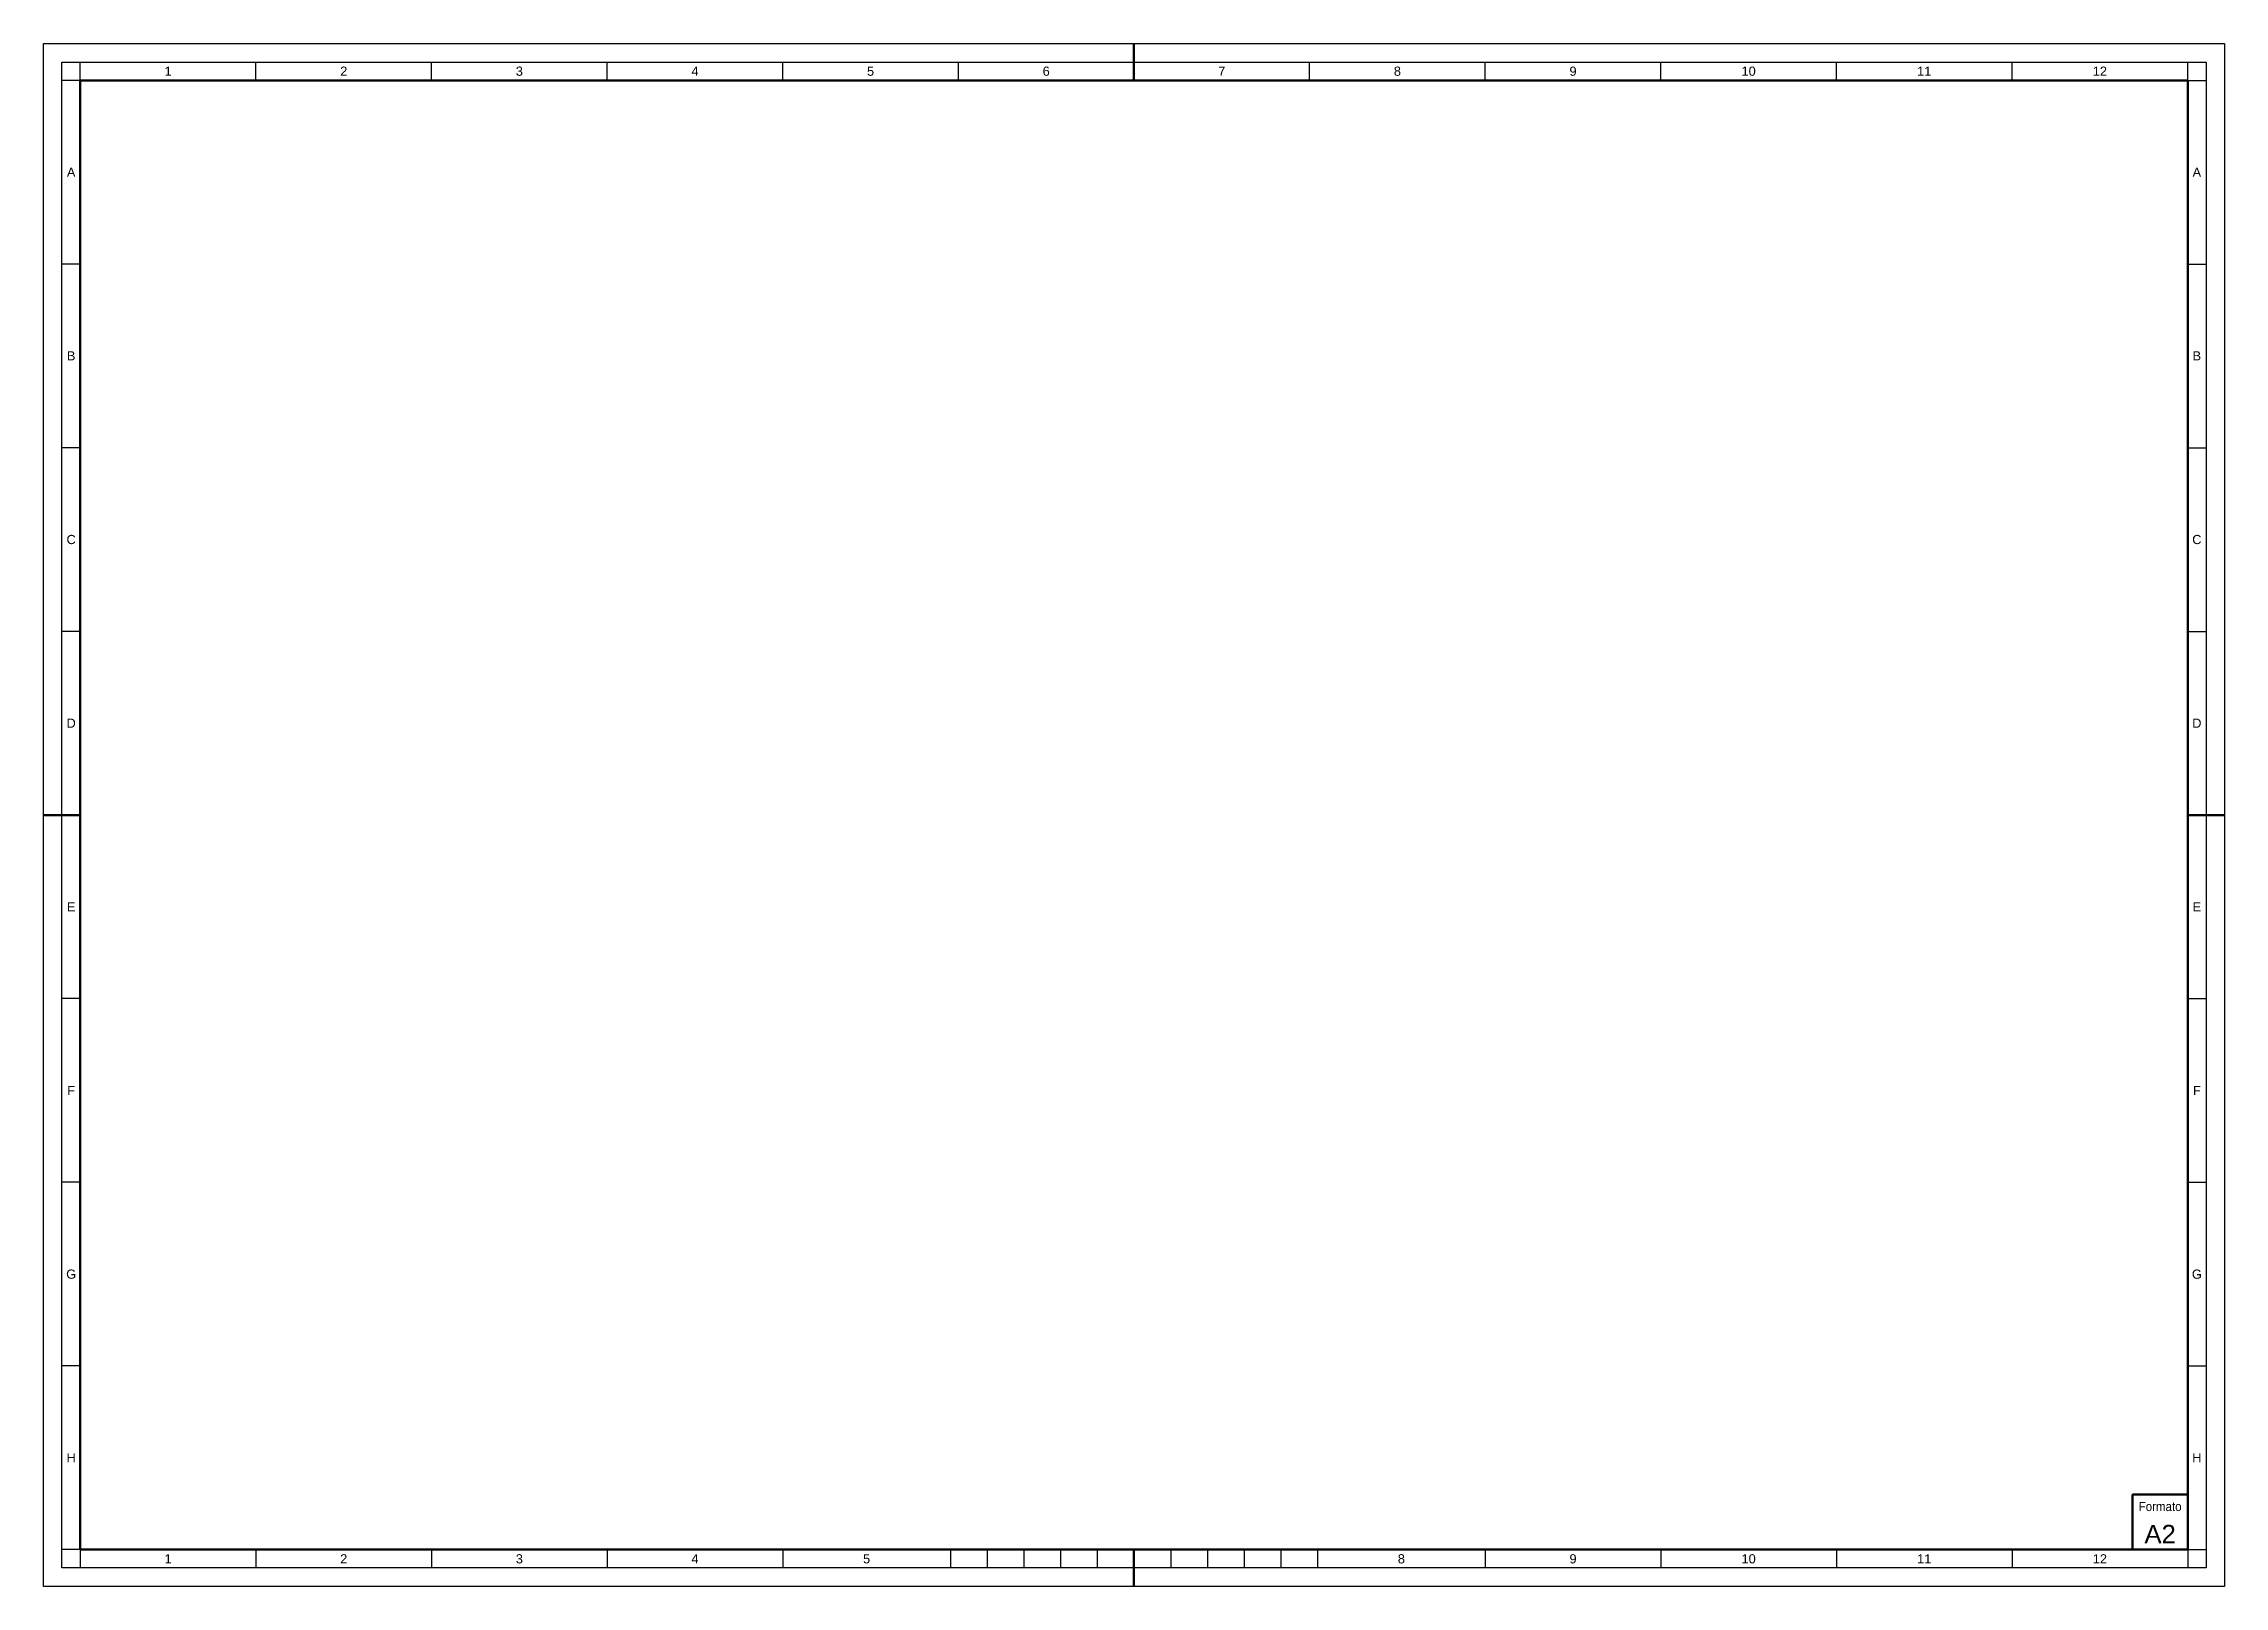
# Model space of a CAD drawing. Header units: millimetres. Extents: x -584 to 10, y -10 to 410.
import ezdxf
from ezdxf.enums import TextEntityAlignment as Align

# ---------------------------------------------------------------- set-up
doc = ezdxf.new("R2010")
doc.units = ezdxf.units.MM
doc.layers.add('Cartiglio', color=7, linetype='Continuous', lineweight=50)
doc.styles.get("Standard").update_dxf_attribs({"font": 'arial.ttf'})

msp = doc.modelspace()

# ---------------------------------------------------------------- linework, layer by layer
at = {"layer": 'Cartiglio', "color": 3, "lineweight": 25}
for p, q in [((-584, 410), (10, 410)), ((-584, -10), (-584, 410)), ((10, 410), (10, -10)), ((-579, -5), (-579, 405)), ((-579, 405), (5, 405)), ((-574, 400), (-574, 405)), ((-526.167, 400), (-526.167, 405)), ((-478.333, 400), (-478.333, 405)), ((-430.5, 400), (-430.5, 405)), ((-382.667, 400), (-382.667, 405)), ((-334.833, 400), (-334.833, 405)), ((-239.167, 400), (-239.167, 405)), ((-191.333, 400), (-191.333, 405)), ((-143.5, 400), (-143.5, 405)), ((-95.667, 400), (-95.667, 405)), ((-47.833, 400), (-47.833, 405)), ((0, 400), (0, 405)), ((5, 405), (5, -5)), ((-574, 400), (-579, 400)), ((0, 400), (5, 400)), ((-574, 350), (-579, 350)), ((0, 350), (5, 350)), ((-574, 300), (-579, 300)), ((0, 300), (5, 300)), ((-574, 250), (-579, 250)), ((0, 250), (5, 250)), ((-574, 150), (-579, 150)), ((0, 150), (5, 150)), ((-574, 100), (-579, 100)), ((0, 100), (5, 100)), ((-574, 50), (-579, 50)), ((0, 50), (5, 50)), ((-574, 0), (-579, 0)), ((-574, 0), (-574, -5)), ((-526.167, 0), (-526.167, -5)), ((-478.333, 0), (-478.333, -5)), ((-430.5, 0), (-430.5, -5)), ((-382.667, 0), (-382.667, -5)), ((-337, 0), (-337, -5)), ((-327, 0), (-327, -5)), ((-317, 0), (-317, -5)), ((-307, 0), (-307, -5)), ((-297, 0), (-297, -5)), ((-191.333, 0), (-191.333, -5)), ((-143.5, 0), (-143.5, -5)), ((-95.667, 0), (-95.667, -5)), ((-47.833, 0), (-47.833, -5)), ((0, 0), (5, 0)), ((0, 0), (0, -5)), ((5, -5), (-579, -5)), ((-277, 0), (-277, -5)), ((-267, 0), (-267, -5)), ((-257, 0), (-257, -5)), ((-247, 0), (-247, -5)), ((-237, 0), (-237, -5)), ((10, -10), (-584, -10))]:
    msp.add_line(p, q, dxfattribs=at)
at = {"layer": 'Cartiglio'}
for p, q in [((-287, 400), (-287, 410)), ((-574, 400), (0, 400)), ((-574, 0), (-574, 400)), ((0, 400), (0, 0)), ((-574, 200), (-584, 200)), ((0, 200), (10, 200)), ((-15, 15), (-15, 0)), ((0, 15), (-15, 15)), ((0, 0), (-574, 0)), ((-287, 0), (-287, -10))]:
    msp.add_line(p, q, dxfattribs=at)

# ---------------------------------------------------------------- texts
at = {"layer": 'Cartiglio', "linetype": 'Continuous'}
for s, p in [('1', (-550.0835, 402.5)), ('2', (-502.25, 402.5)), ('3', (-454.4165, 402.5)), ('4', (-406.5835, 402.5)), ('5', (-358.75, 402.5)), ('6', (-310.9165, 402.5)), ('7', (-263.0835, 402.5)), ('8', (-215.25, 402.5)), ('9', (-167.4165, 402.5)), ('10', (-119.5835, 402.5)), ('11', (-71.75, 402.5)), ('12', (-23.9165, 402.5)), ('A', (-576.5, 375)), ('A', (2.5, 375)), ('B', (-576.5, 325)), ('B', (2.5, 325)), ('C', (-576.5, 275)), ('C', (2.5, 275)), ('D', (-576.5, 225)), ('D', (2.5, 225)), ('E', (-576.5, 175)), ('E', (2.5, 175)), ('F', (-576.5, 125)), ('F', (2.5, 125)), ('G', (-576.5, 75)), ('G', (2.5, 75)), ('H', (-576.5, 25)), ('H', (2.5, 25)), ('1', (-550.0835, -2.5)), ('2', (-502.25, -2.5)), ('3', (-454.4165, -2.5)), ('4', (-406.5835, -2.5)), ('5', (-359.8335, -2.5)), ('8', (-214.1665, -2.5)), ('9', (-167.4165, -2.5)), ('10', (-119.5835, -2.5)), ('11', (-71.75, -2.5)), ('12', (-23.9165, -2.5))]:
    msp.add_text(s, height=2.5, dxfattribs=at).set_placement(p, align=Align.MIDDLE_CENTER)
at = {"layer": 'Cartiglio', "color": 3, "linetype": 'Continuous', "width": 0.9}
msp.add_text('Formato', height=2.5, dxfattribs=at).set_placement((-7.5, 10.5), align=Align.CENTER)
at = {"layer": 'Cartiglio', "color": 2}
msp.add_text('A2', height=5, dxfattribs=at).set_placement((-7.5, 1.75), align=Align.CENTER)

doc.saveas('drawing.dxf')
